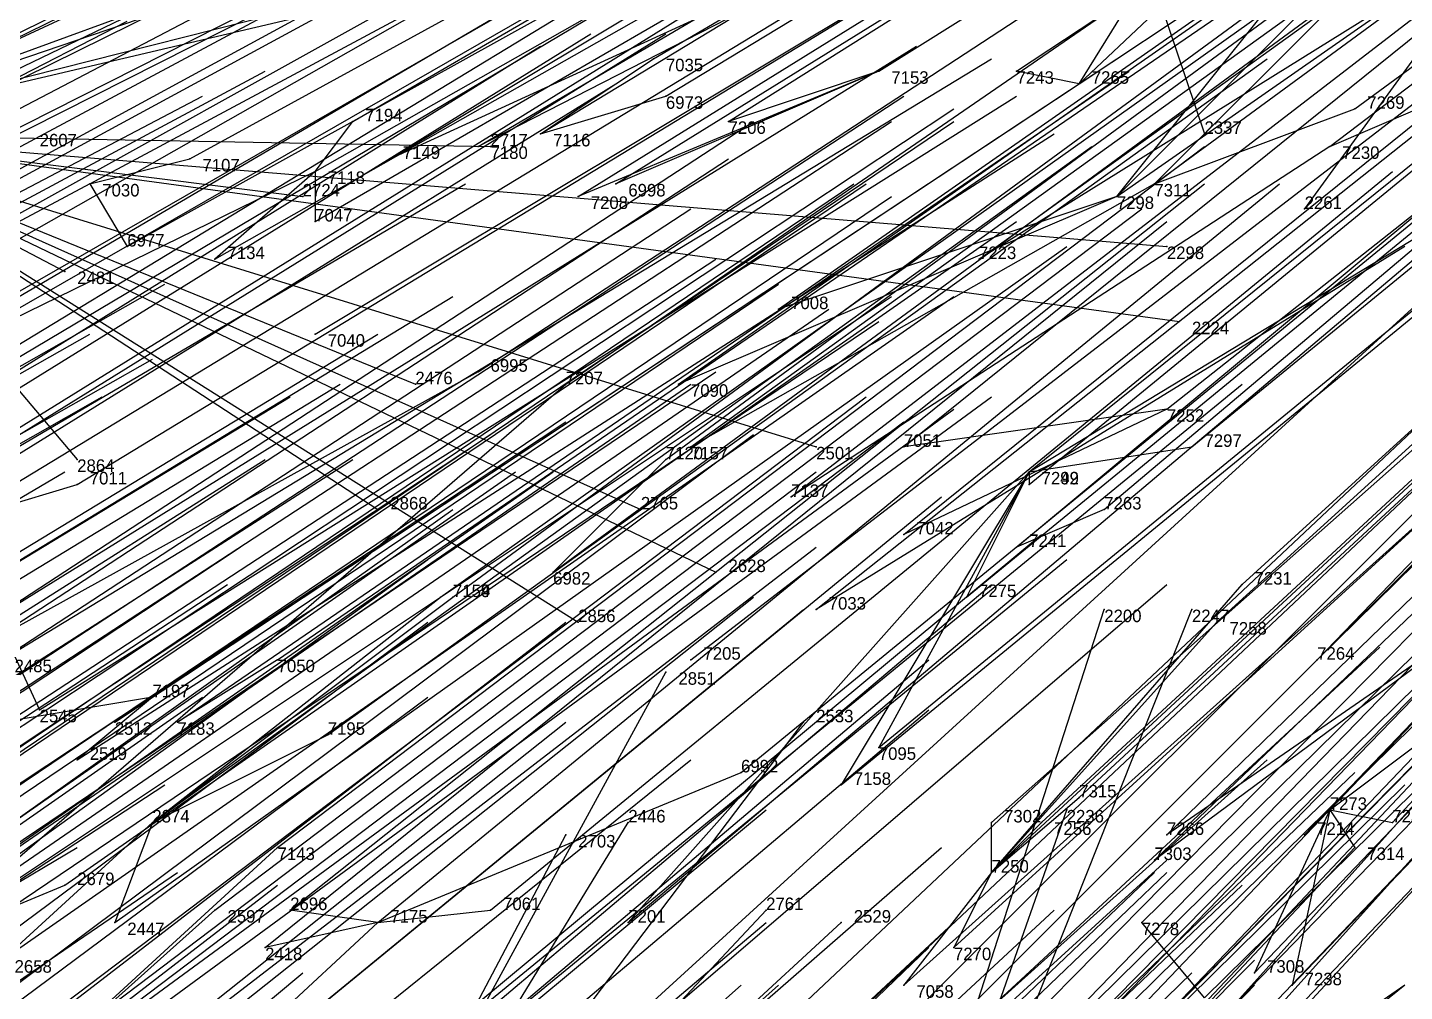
# Model space of a CAD drawing. Extents: x -0.5 to 0.59, y -0.5 to 0.59.
# Drawn here: x -0.319 to -0.209, y -0.2335 to -0.1565 of the extents above; entities that cross this region are included whole.
import ezdxf

# ---------------------------------------------------------------- set-up
doc = ezdxf.new("R2010")
doc.units = 0
for name, color, linetype in [('Facilities', 3, 'CONTINUOUS'), ('Facilities_lines', 3, 'CONTINUOUS'), ('Normals', 1, 'CONTINUOUS'), ('Source_points', 5, 'CONTINUOUS'), ('Text', 3, 'CONTINUOUS')]:
    doc.layers.add(name, color=color, linetype=linetype)

msp = doc.modelspace()

# ---------------------------------------------------------------- linework, layer by layer
at = {"layer": 'Facilities', "color": 3}
for p in [(-0.251, -0.16, -0.744), (-0.235, -0.161, -0.711), (-0.278, -0.165, -0.808), (-0.215, -0.166, -0.679), (-0.296, -0.168, -0.85), (-0.314, -0.169, -0.892), (-0.229, -0.169, -0.712), (-0.232, -0.17, -0.72), (-0.296, -0.181, -0.868), (-0.283, -0.184, -0.843), (-0.228, -0.187, -0.737), (-0.239, -0.192, -0.767), (-0.233, -0.195, -0.759), (-0.277, -0.2, -0.855), (-0.299, -0.207, -0.91), (-0.266, -0.207, -0.842), (-0.309, -0.21, -0.934), (-0.215, -0.219, -0.768), (-0.309, -0.22, -0.948), (-0.242, -0.224, -0.824), (-0.291, -0.228, -0.923)]:
    msp.add_point(p, dxfattribs=at)
at = {"layer": 'Facilities_lines', "color": 3}
for p, q in [((-0.26, -0.061, -1.25), (-0.225, -0.165, -1.25)), ((-0.149, -0.077, -1.25), (-0.217, -0.171, -1.25)), ((-0.265, -0.132, -0.741), (-0.336, -0.165, -0.935)), ((-0.337, -0.165, -1.25), (-0.266, -0.139, -1.25)), ((-0.235, -0.161, -0.711), (-0.216, -0.143, -0.648)), ((-0.242, -0.145, -0.705), (-0.29, -0.167, -0.836)), ((-0.242, -0.145, -0.705), (-0.283, -0.166, -0.819)), ((-0.337, -0.165, -1.25), (-0.266, -0.147, -1.25)), ((-0.198, -0.147, -0.617), (-0.243, -0.175, -0.749)), ((-0.235, -0.161, -0.711), (-0.227, -0.148, -0.677)), ((-0.337, -0.165, -1.25), (-0.293, -0.15, -1.25)), ((-0.232, -0.17, -0.72), (-0.216, -0.15, -0.658)), ((-0.337, -0.165, -1.25), (-0.286, -0.153, -1.25)), ((-0.229, -0.169, -0.712), (-0.213, -0.153, -0.656)), ((-0.232, -0.17, -0.72), (-0.216, -0.154, -0.664)), ((-0.278, -0.165, -0.808), (-0.269, -0.159, -0.781)), ((-0.251, -0.16, -0.744), (-0.275, -0.17, -0.808)), ((-0.251, -0.16, -0.744), (-0.272, -0.169, -0.8)), ((-0.251, -0.16, -0.744), (-0.263, -0.164, -0.776)), ((-0.235, -0.161, -0.711), (-0.24, -0.16, -0.722)), ((-0.278, -0.165, -0.808), (-0.268, -0.162, -0.784)), ((-0.229, -0.169, -0.712), (-0.213, -0.163, -0.67)), ((-0.215, -0.166, -0.679), (-0.208, -0.163, -0.66)), ((-0.296, -0.168, -0.85), (-0.293, -0.164, -0.838)), ((-0.337, -0.165, -1.25), (-0.227, -0.18, -1.25)), ((-0.337, -0.165, -1.25), (-0.228, -0.174, -1.25)), ((-0.337, -0.165, -1.25), (-0.288, -0.185, -1.25)), ((-0.337, -0.165, -1.25), (-0.316, -0.176, -1.25)), ((-0.337, -0.165, -1.25), (-0.256, -0.19, -1.25)), ((-0.337, -0.165, -1.25), (-0.264, -0.2, -1.25)), ((-0.337, -0.165, -1.25), (-0.282, -0.166, -1.25)), ((-0.337, -0.165, -1.25), (-0.297, -0.17, -1.25)), ((-0.337, -0.165, -1.25), (-0.27, -0.195, -1.25)), ((-0.337, -0.165, -1.25), (-0.275, -0.204, -1.25)), ((-0.337, -0.165, -1.25), (-0.315, -0.191, -1.25)), ((-0.337, -0.165, -1.25), (-0.291, -0.195, -1.25)), ((-0.215, -0.166, -0.679), (-0.258, -0.194, -0.807)), ((-0.314, -0.169, -0.892), (-0.306, -0.167, -0.871)), ((-0.296, -0.168, -0.85), (-0.343, -0.191, -0.983)), ((-0.296, -0.168, -0.85), (-0.304, -0.175, -0.877)), ((-0.296, -0.168, -0.85), (-0.296, -0.172, -0.856)), ((-0.314, -0.169, -0.892), (-0.346, -0.186, -0.982)), ((-0.314, -0.169, -0.892), (-0.311, -0.174, -0.891)), ((-0.229, -0.169, -0.712), (-0.266, -0.19, -0.818)), ((-0.232, -0.17, -0.72), (-0.267, -0.185, -0.812)), ((-0.232, -0.17, -0.72), (-0.259, -0.179, -0.785)), ((-0.239, -0.192, -0.767), (-0.206, -0.172, -0.671)), ((-0.209, -0.174, -0.68), (-0.256, -0.203, -0.816)), ((-0.19, -0.18, -0.654), (-0.216, -0.207, -0.748)), ((-0.283, -0.184, -0.843), (-0.339, -0.215, -1.004)), ((-0.328, -0.23, -1.001), (-0.276, -0.185, -0.831)), ((-0.228, -0.187, -0.737), (-0.249, -0.197, -0.793)), ((-0.228, -0.187, -0.737), (-0.249, -0.19, -0.783)), ((-0.239, -0.192, -0.767), (-0.226, -0.19, -0.737)), ((-0.277, -0.2, -0.855), (-0.268, -0.191, -0.823)), ((-0.239, -0.192, -0.767), (-0.271, -0.228, -0.885)), ((-0.239, -0.192, -0.767), (-0.254, -0.217, -0.835)), ((-0.239, -0.192, -0.767), (-0.251, -0.214, -0.826)), ((-0.239, -0.192, -0.767), (-0.244, -0.202, -0.791)), ((-0.239, -0.192, -0.767), (-0.239, -0.193, -0.767)), ((-0.325, -0.196, -0.949), (-0.315, -0.193, -0.923)), ((-0.233, -0.195, -0.759), (-0.24, -0.198, -0.776)), ((-0.325, -0.196, -0.949), (-0.318, -0.211, -0.955)), ((-0.242, -0.224, -0.824), (-0.222, -0.201, -0.748)), ((-0.309, -0.22, -0.948), (-0.286, -0.202, -0.874)), ((-0.309, -0.22, -0.948), (-0.285, -0.202, -0.873)), ((-0.263, -0.296, -1.25), (-0.233, -0.203, -1.25)), ((-0.263, -0.296, -1.25), (-0.226, -0.203, -1.25)), ((-0.202, -0.203, -0.716), (-0.229, -0.223, -0.799)), ((-0.202, -0.203, -0.716), (-0.228, -0.221, -0.793)), ((-0.242, -0.224, -0.824), (-0.224, -0.204, -0.758)), ((-0.299, -0.207, -0.91), (-0.307, -0.212, -0.933)), ((-0.304, -0.274, -1.25), (-0.268, -0.208, -1.25)), ((-0.309, -0.21, -0.934), (-0.327, -0.213, -0.975)), ((-0.309, -0.21, -0.934), (-0.315, -0.215, -0.953)), ((-0.309, -0.21, -0.934), (-0.312, -0.212, -0.944)), ((-0.304, -0.274, -1.25), (-0.257, -0.212, -1.25)), ((-0.309, -0.22, -0.948), (-0.295, -0.213, -0.91)), ((-0.215, -0.219, -0.768), (-0.207, -0.213, -0.742)), ((-0.291, -0.228, -0.923), (-0.262, -0.216, -0.849)), ((-0.242, -0.224, -0.824), (-0.235, -0.218, -0.802)), ((-0.263, -0.296, -1.25), (-0.236, -0.219, -1.25)), ((-0.215, -0.219, -0.768), (-0.221, -0.232, -0.799)), ((-0.215, -0.219, -0.768), (-0.218, -0.233, -0.797)), ((-0.215, -0.219, -0.768), (-0.217, -0.221, -0.774)), ((-0.215, -0.219, -0.768), (-0.21, -0.22, -0.761)), ((-0.215, -0.219, -0.768), (-0.213, -0.222, -0.77)), ((-0.309, -0.22, -0.948), (-0.321, -0.231, -0.989)), ((-0.309, -0.22, -0.948), (-0.312, -0.228, -0.966)), ((-0.304, -0.274, -1.25), (-0.271, -0.22, -1.25)), ((-0.242, -0.224, -0.824), (-0.238, -0.22, -0.81)), ((-0.242, -0.224, -0.824), (-0.242, -0.22, -0.817)), ((-0.323, -0.244, -1.012), (-0.299, -0.222, -0.931)), ((-0.304, -0.274, -1.25), (-0.276, -0.221, -1.25)), ((-0.242, -0.224, -0.824), (-0.249, -0.233, -0.852)), ((-0.242, -0.224, -0.824), (-0.245, -0.23, -0.841)), ((-0.328, -0.23, -1.001), (-0.316, -0.225, -0.969)), ((-0.323, -0.244, -1.012), (-0.304, -0.227, -0.949)), ((-0.304, -0.274, -1.25), (-0.26, -0.227, -1.25)), ((-0.291, -0.228, -0.923), (-0.298, -0.227, -0.937)), ((-0.291, -0.228, -0.923), (-0.282, -0.227, -0.904)), ((-0.291, -0.228, -0.923), (-0.318, -0.253, -1.016)), ((-0.304, -0.274, -1.25), (-0.254, -0.228, -1.25)), ((-0.291, -0.228, -0.923), (-0.3, -0.23, -0.947)), ((-0.225, -0.234, -0.812), (-0.23, -0.228, -0.811)), ((-0.209, -0.233, -0.782), (-0.241, -0.255, -0.877)), ((-0.209, -0.233, -0.782), (-0.24, -0.258, -0.881))]:
    msp.add_line(p, q, dxfattribs=at)
at = {"layer": 'Normals', "color": 1}
for p, q in [((-0.213, -0.163, -0.67), (-0.138, -0.108, -0.706)), ((-0.24, -0.16, -0.722), (-0.163, -0.109, -0.76)), ((-0.235, -0.161, -0.711), (-0.157, -0.109, -0.748)), ((-0.251, -0.16, -0.744), (-0.173, -0.111, -0.782)), ((-0.215, -0.166, -0.679), (-0.141, -0.11, -0.715)), ((-0.269, -0.159, -0.781), (-0.189, -0.112, -0.819)), ((-0.268, -0.162, -0.784), (-0.189, -0.114, -0.822)), ((-0.229, -0.169, -0.712), (-0.154, -0.114, -0.749)), ((-0.263, -0.164, -0.776), (-0.185, -0.115, -0.814)), ((-0.293, -0.164, -0.838), (-0.212, -0.117, -0.875)), ((-0.278, -0.165, -0.808), (-0.199, -0.117, -0.846)), ((-0.232, -0.17, -0.72), (-0.156, -0.117, -0.757)), ((-0.29, -0.167, -0.836), (-0.21, -0.119, -0.873)), ((-0.283, -0.166, -0.819), (-0.203, -0.119, -0.857)), ((-0.272, -0.169, -0.8), (-0.193, -0.12, -0.838)), ((-0.306, -0.167, -0.871), (-0.224, -0.122, -0.908)), ((-0.296, -0.168, -0.85), (-0.215, -0.122, -0.887)), ((-0.275, -0.17, -0.808), (-0.196, -0.121, -0.846)), ((-0.243, -0.175, -0.749), (-0.168, -0.121, -0.787)), ((-0.336, -0.165, -0.935), (-0.253, -0.124, -0.972)), ((-0.314, -0.169, -0.892), (-0.232, -0.125, -0.929)), ((-0.296, -0.172, -0.856), (-0.215, -0.125, -0.892)), ((-0.259, -0.179, -0.785), (-0.183, -0.126, -0.823)), ((-0.311, -0.174, -0.891), (-0.23, -0.129, -0.928)), ((-0.304, -0.175, -0.877), (-0.223, -0.129, -0.914)), ((-0.228, -0.187, -0.737), (-0.156, -0.13, -0.775)), ((-0.226, -0.19, -0.737), (-0.154, -0.131, -0.775)), ((-0.34, -0.177, -0.958), (-0.258, -0.133, -0.995)), ((-0.296, -0.181, -0.868), (-0.216, -0.133, -0.904)), ((-0.283, -0.184, -0.843), (-0.205, -0.133, -0.88)), ((-0.276, -0.185, -0.831), (-0.199, -0.132, -0.867)), ((-0.267, -0.185, -0.812), (-0.191, -0.132, -0.849)), ((-0.249, -0.19, -0.783), (-0.177, -0.132, -0.821)), ((-0.337, -0.178, -0.954), (-0.256, -0.134, -0.991)), ((-0.239, -0.193, -0.767), (-0.167, -0.134, -0.804)), ((-0.239, -0.192, -0.767), (-0.167, -0.134, -0.804)), ((-0.233, -0.195, -0.759), (-0.162, -0.135, -0.797)), ((-0.325, -0.182, -0.932), (-0.245, -0.136, -0.97)), ((-0.268, -0.191, -0.823), (-0.193, -0.136, -0.859)), ((-0.266, -0.19, -0.818), (-0.191, -0.136, -0.855)), ((-0.258, -0.194, -0.807), (-0.184, -0.137, -0.843)), ((-0.354, -0.181, -0.994), (-0.272, -0.138, -1.032)), ((-0.24, -0.198, -0.776), (-0.168, -0.138, -0.814)), ((-0.222, -0.201, -0.748), (-0.153, -0.138, -0.786)), ((-0.325, -0.186, -0.936), (-0.246, -0.139, -0.974)), ((-0.249, -0.197, -0.793), (-0.177, -0.139, -0.831)), ((-0.346, -0.186, -0.982), (-0.265, -0.141, -1.019)), ((-0.224, -0.204, -0.758), (-0.156, -0.142, -0.796)), ((-0.216, -0.207, -0.748), (-0.15, -0.142, -0.786)), ((-0.244, -0.202, -0.791), (-0.172, -0.143, -0.828)), ((-0.372, -0.185, -1.038), (-0.289, -0.145, -1.076)), ((-0.343, -0.191, -0.983), (-0.263, -0.145, -1.02)), ((-0.315, -0.193, -0.923), (-0.236, -0.145, -0.961)), ((-0.277, -0.2, -0.855), (-0.202, -0.145, -0.891)), ((-0.256, -0.203, -0.816), (-0.183, -0.145, -0.852)), ((-0.285, -0.202, -0.873), (-0.21, -0.147, -0.91)), ((-0.377, -0.189, -1.055), (-0.294, -0.148, -1.092)), ((-0.343, -0.196, -0.988), (-0.264, -0.148, -1.025)), ((-0.325, -0.196, -0.949), (-0.246, -0.148, -0.987)), ((-0.286, -0.202, -0.874), (-0.21, -0.148, -0.912)), ((-0.366, -0.193, -1.035), (-0.285, -0.149, -1.073)), ((-0.335, -0.198, -0.972), (-0.256, -0.149, -1.01)), ((-0.352, -0.197, -1.009), (-0.272, -0.15, -1.046)), ((-0.266, -0.207, -0.842), (-0.192, -0.15, -0.878)), ((-0.376, -0.193, -1.055), (-0.293, -0.151, -1.093)), ((-0.377, -0.194, -1.06), (-0.294, -0.152, -1.097)), ((-0.363, -0.198, -1.033), (-0.282, -0.152, -1.07)), ((-0.215, -0.219, -0.768), (-0.151, -0.152, -0.805)), ((-0.21, -0.22, -0.761), (-0.147, -0.152, -0.798)), ((-0.399, -0.196, -1.11), (-0.315, -0.155, -1.147)), ((-0.299, -0.207, -0.91), (-0.223, -0.155, -0.949)), ((-0.251, -0.214, -0.826), (-0.179, -0.155, -0.862)), ((-0.235, -0.218, -0.802), (-0.167, -0.155, -0.839)), ((-0.217, -0.221, -0.774), (-0.153, -0.154, -0.811)), ((-0.393, -0.198, -1.101), (-0.311, -0.156, -1.138)), ((-0.228, -0.221, -0.793), (-0.161, -0.156, -0.83)), ((-0.353, -0.206, -1.022), (-0.274, -0.157, -1.058)), ((-0.347, -0.206, -1.01), (-0.268, -0.157, -1.047)), ((-0.262, -0.216, -0.849), (-0.19, -0.157, -0.885)), ((-0.238, -0.22, -0.81), (-0.17, -0.157, -0.847)), ((-0.357, -0.207, -1.031), (-0.278, -0.158, -1.068)), ((-0.327, -0.207, -0.967), (-0.248, -0.158, -1.005)), ((-0.254, -0.217, -0.835), (-0.182, -0.158, -0.872)), ((-0.242, -0.22, -0.817), (-0.172, -0.158, -0.855)), ((-0.321, -0.207, -0.955), (-0.242, -0.159, -0.993)), ((-0.309, -0.21, -0.934), (-0.232, -0.159, -0.972)), ((-0.295, -0.213, -0.91), (-0.22, -0.159, -0.948)), ((-0.229, -0.223, -0.799), (-0.162, -0.159, -0.836)), ((-0.382, -0.204, -1.083), (-0.3, -0.16, -1.12)), ((-0.307, -0.212, -0.933), (-0.231, -0.16, -0.971)), ((-0.351, -0.21, -1.023), (-0.272, -0.161, -1.06)), ((-0.312, -0.212, -0.944), (-0.235, -0.161, -0.981)), ((-0.242, -0.224, -0.824), (-0.174, -0.161, -0.861)), ((-0.387, -0.205, -1.095), (-0.305, -0.162, -1.133)), ((-0.327, -0.213, -0.975), (-0.249, -0.162, -1.012)), ((-0.318, -0.211, -0.955), (-0.24, -0.162, -0.993)), ((-0.322, -0.214, -0.967), (-0.245, -0.163, -1.004)), ((-0.23, -0.228, -0.811), (-0.164, -0.163, -0.848)), ((-0.339, -0.215, -1.004), (-0.261, -0.164, -1.04)), ((-0.328, -0.215, -0.98), (-0.25, -0.164, -1.017)), ((-0.322, -0.216, -0.969), (-0.245, -0.164, -1.006)), ((-0.315, -0.215, -0.953), (-0.237, -0.165, -0.99)), ((-0.309, -0.22, -0.948), (-0.234, -0.166, -0.986)), ((-0.299, -0.222, -0.931), (-0.225, -0.166, -0.969)), ((-0.282, -0.166, -1.25), (-0.282, -0.166, -1.15)), ((-0.225, -0.165, -1.25), (-0.225, -0.165, -1.15)), ((-0.221, -0.232, -0.799), (-0.157, -0.165, -0.837)), ((-0.218, -0.233, -0.797), (-0.154, -0.166, -0.835)), ((-0.341, -0.218, -1.012), (-0.263, -0.167, -1.049)), ((-0.282, -0.227, -0.904), (-0.21, -0.168, -0.941)), ((-0.271, -0.228, -0.885), (-0.2, -0.168, -0.922)), ((-0.245, -0.23, -0.841), (-0.177, -0.168, -0.878)), ((-0.364, -0.216, -1.058), (-0.284, -0.169, -1.095)), ((-0.33, -0.221, -0.994), (-0.253, -0.169, -1.031)), ((-0.329, -0.221, -0.991), (-0.252, -0.169, -1.028)), ((-0.298, -0.227, -0.937), (-0.225, -0.169, -0.973)), ((-0.291, -0.228, -0.923), (-0.219, -0.169, -0.961)), ((-0.225, -0.234, -0.812), (-0.159, -0.169, -0.849)), ((-0.327, -0.222, -0.988), (-0.25, -0.17, -1.025)), ((-0.297, -0.17, -1.25), (-0.297, -0.17, -1.15)), ((-0.344, -0.222, -1.023), (-0.266, -0.171, -1.059)), ((-0.304, -0.227, -0.949), (-0.23, -0.171, -0.986)), ((-0.249, -0.233, -0.852), (-0.18, -0.171, -0.889)), ((-0.217, -0.171, -1.25), (-0.217, -0.171, -1.15)), ((-0.316, -0.225, -0.969), (-0.24, -0.172, -1.006)), ((-0.3, -0.23, -0.947), (-0.228, -0.172, -0.984)), ((-0.24, -0.24, -0.848), (-0.175, -0.173, -0.885)), ((-0.24, -0.24, -0.848), (-0.175, -0.173, -0.885)), ((-0.237, -0.239, -0.841), (-0.172, -0.173, -0.878)), ((-0.312, -0.228, -0.966), (-0.236, -0.174, -1.004)), ((-0.272, -0.237, -0.902), (-0.203, -0.174, -0.938)), ((-0.228, -0.174, -1.25), (-0.228, -0.174, -1.15)), ((-0.342, -0.226, -1.025), (-0.264, -0.175, -1.062)), ((-0.254, -0.241, -0.875), (-0.188, -0.175, -0.911)), ((-0.237, -0.242, -0.847), (-0.173, -0.175, -0.884)), ((-0.316, -0.176, -1.25), (-0.316, -0.176, -1.15)), ((-0.234, -0.244, -0.846), (-0.17, -0.176, -0.883)), ((-0.389, -0.223, -1.121), (-0.308, -0.177, -1.158)), ((-0.364, -0.226, -1.072), (-0.285, -0.178, -1.108)), ((-0.336, -0.229, -1.016), (-0.259, -0.177, -1.053)), ((-0.328, -0.23, -1.001), (-0.25, -0.178, -1.038)), ((-0.321, -0.231, -0.989), (-0.245, -0.178, -1.025)), ((-0.265, -0.242, -0.896), (-0.197, -0.178, -0.933)), ((-0.247, -0.244, -0.867), (-0.181, -0.177, -0.903)), ((-0.332, -0.232, -1.013), (-0.255, -0.179, -1.049)), ((-0.328, -0.232, -1.004), (-0.251, -0.18, -1.041)), ((-0.262, -0.244, -0.895), (-0.194, -0.18, -0.932)), ((-0.227, -0.18, -1.25), (-0.227, -0.18, -1.15)), ((-0.395, -0.227, -1.138), (-0.314, -0.181, -1.176)), ((-0.37, -0.229, -1.088), (-0.291, -0.181, -1.126)), ((-0.256, -0.247, -0.889), (-0.19, -0.181, -0.925)), ((-0.39, -0.229, -1.131), (-0.309, -0.183, -1.168)), ((-0.242, -0.25, -0.87), (-0.178, -0.183, -0.907)), ((-0.341, -0.236, -1.037), (-0.264, -0.184, -1.074)), ((-0.373, -0.233, -1.1), (-0.294, -0.185, -1.137)), ((-0.343, -0.238, -1.043), (-0.266, -0.185, -1.08)), ((-0.294, -0.244, -0.955), (-0.222, -0.185, -0.992)), ((-0.288, -0.185, -1.25), (-0.288, -0.185, -1.15)), ((-0.249, -0.252, -0.885), (-0.184, -0.185, -0.922)), ((-0.394, -0.232, -1.143), (-0.313, -0.186, -1.18)), ((-0.377, -0.234, -1.111), (-0.298, -0.186, -1.148)), ((-0.326, -0.242, -1.016), (-0.252, -0.186, -1.052)), ((-0.317, -0.241, -0.995), (-0.242, -0.186, -1.032)), ((-0.241, -0.255, -0.877), (-0.179, -0.186, -0.915)), ((-0.32, -0.242, -1.002), (-0.245, -0.187, -1.04)), ((-0.359, -0.24, -1.08), (-0.282, -0.189, -1.118)), ((-0.353, -0.239, -1.067), (-0.276, -0.188, -1.104)), ((-0.336, -0.245, -1.039), (-0.261, -0.189, -1.076)), ((-0.323, -0.244, -1.012), (-0.249, -0.188, -1.049)), ((-0.24, -0.258, -0.881), (-0.178, -0.189, -0.919)), ((-0.256, -0.19, -1.25), (-0.256, -0.19, -1.15)), ((-0.379, -0.241, -1.123), (-0.3, -0.191, -1.16)), ((-0.371, -0.241, -1.106), (-0.293, -0.191, -1.143)), ((-0.315, -0.191, -1.25), (-0.315, -0.191, -1.15)), ((-0.396, -0.239, -1.156), (-0.316, -0.192, -1.193)), ((-0.356, -0.245, -1.08), (-0.28, -0.192, -1.117)), ((-0.353, -0.245, -1.074), (-0.277, -0.192, -1.111)), ((-0.33, -0.248, -1.032), (-0.256, -0.192, -1.069)), ((-0.318, -0.253, -1.016), (-0.246, -0.194, -1.053)), ((-0.361, -0.249, -1.096), (-0.285, -0.195, -1.133)), ((-0.291, -0.195, -1.25), (-0.291, -0.195, -1.15)), ((-0.27, -0.195, -1.25), (-0.27, -0.195, -1.15)), ((-0.309, -0.256, -1.004), (-0.238, -0.197, -1.042)), ((-0.379, -0.249, -1.134), (-0.302, -0.198, -1.171)), ((-0.33, -0.255, -1.042), (-0.256, -0.198, -1.079)), ((-0.362, -0.253, -1.105), (-0.287, -0.199, -1.142)), ((-0.308, -0.258, -1.004), (-0.236, -0.199, -1.041)), ((-0.264, -0.2, -1.25), (-0.264, -0.2, -1.15)), ((-0.381, -0.252, -1.142), (-0.303, -0.201, -1.179)), ((-0.313, -0.261, -1.019), (-0.242, -0.201, -1.057)), ((-0.298, -0.261, -0.992), (-0.228, -0.201, -1.03)), ((-0.334, -0.26, -1.058), (-0.261, -0.202, -1.095)), ((-0.329, -0.262, -1.052), (-0.257, -0.203, -1.089)), ((-0.233, -0.203, -1.25), (-0.233, -0.203, -1.15)), ((-0.226, -0.203, -1.25), (-0.226, -0.203, -1.15)), ((-0.361, -0.259, -1.111), (-0.287, -0.204, -1.148)), ((-0.35, -0.261, -1.09), (-0.276, -0.204, -1.126)), ((-0.275, -0.204, -1.25), (-0.275, -0.204, -1.15)), ((-0.258, -0.271, -0.935), (-0.193, -0.204, -0.972)), ((-0.279, -0.269, -0.968), (-0.211, -0.206, -1.006)), ((-0.318, -0.267, -1.038), (-0.247, -0.207, -1.075)), ((-0.255, -0.274, -0.937), (-0.191, -0.207, -0.974)), ((-0.27, -0.273, -0.96), (-0.204, -0.208, -0.997)), ((-0.268, -0.208, -1.25), (-0.268, -0.208, -1.15)), ((-0.266, -0.274, -0.955), (-0.201, -0.208, -0.992)), ((-0.274, -0.274, -0.968), (-0.208, -0.209, -1.006)), ((-0.381, -0.263, -1.159), (-0.305, -0.21, -1.195)), ((-0.361, -0.265, -1.12), (-0.287, -0.21, -1.158)), ((-0.318, -0.271, -1.046), (-0.247, -0.211, -1.083)), ((-0.268, -0.276, -0.962), (-0.203, -0.21, -0.999)), ((-0.258, -0.279, -0.95), (-0.195, -0.211, -0.987)), ((-0.349, -0.27, -1.102), (-0.276, -0.212, -1.139)), ((-0.262, -0.279, -0.957), (-0.198, -0.212, -0.994)), ((-0.257, -0.212, -1.25), (-0.257, -0.212, -1.15)), ((-0.338, -0.273, -1.087), (-0.266, -0.215, -1.124)), ((-0.289, -0.277, -1), (-0.22, -0.215, -1.038)), ((-0.28, -0.28, -0.991), (-0.213, -0.216, -1.028)), ((-0.389, -0.27, -1.185), (-0.308, -0.217, -1.206)), ((-0.275, -0.282, -0.984), (-0.209, -0.217, -1.021)), ((-0.331, -0.278, -1.081), (-0.26, -0.219, -1.118)), ((-0.236, -0.219, -1.25), (-0.236, -0.219, -1.15)), ((-0.271, -0.22, -1.25), (-0.271, -0.22, -1.15)), ((-0.401, -0.273, -1.213), (-0.315, -0.222, -1.218)), ((-0.316, -0.283, -1.06), (-0.246, -0.222, -1.098)), ((-0.213, -0.222, -0.77), (-0.277, -0.29, -0.732)), ((-0.276, -0.221, -1.25), (-0.276, -0.221, -1.15)), ((-0.296, -0.285, -1.028), (-0.228, -0.223, -1.066)), ((-0.389, -0.28, -1.199), (-0.307, -0.224, -1.209)), ((-0.296, -0.288, -1.034), (-0.229, -0.224, -1.071)), ((-0.295, -0.288, -1.031), (-0.228, -0.224, -1.068)), ((-0.373, -0.282, -1.168), (-0.299, -0.225, -1.205)), ((-0.289, -0.289, -1.022), (-0.222, -0.225, -1.059)), ((-0.305, -0.29, -1.052), (-0.237, -0.227, -1.089)), ((-0.26, -0.227, -1.25), (-0.26, -0.227, -1.15)), ((-0.331, -0.288, -1.096), (-0.26, -0.228, -1.133)), ((-0.313, -0.291, -1.069), (-0.245, -0.228, -1.106)), ((-0.254, -0.228, -1.25), (-0.254, -0.228, -1.15)), ((-0.314, -0.294, -1.075), (-0.247, -0.23, -1.112)), ((-0.286, -0.296, -1.03), (-0.221, -0.231, -1.068)), ((-0.37, -0.293, -1.18), (-0.297, -0.232, -1.21)), ((-0.332, -0.295, -1.11), (-0.262, -0.233, -1.147)), ((-0.328, -0.294, -1.102), (-0.259, -0.233, -1.139)), ((-0.292, -0.296, -1.041), (-0.226, -0.232, -1.078)), ((-0.286, -0.3, -1.036), (-0.221, -0.233, -1.073))]:
    msp.add_line(p, q, dxfattribs=at)
at = {"layer": 'Source_points', "color": 5}
for p in [(-0.269, -0.159, -0.781), (-0.24, -0.16, -0.722), (-0.268, -0.162, -0.784), (-0.213, -0.163, -0.67), (-0.293, -0.164, -0.838), (-0.263, -0.164, -0.776), (-0.283, -0.166, -0.819), (-0.282, -0.166, -1.25), (-0.225, -0.165, -1.25), (-0.306, -0.167, -0.871), (-0.29, -0.167, -0.836), (-0.272, -0.169, -0.8), (-0.297, -0.17, -1.25), (-0.275, -0.17, -0.808), (-0.217, -0.171, -1.25), (-0.296, -0.172, -0.856), (-0.311, -0.174, -0.891), (-0.228, -0.174, -1.25), (-0.304, -0.175, -0.877), (-0.243, -0.175, -0.749), (-0.316, -0.176, -1.25), (-0.259, -0.179, -0.785), (-0.227, -0.18, -1.25), (-0.288, -0.185, -1.25), (-0.276, -0.185, -0.831), (-0.267, -0.185, -0.812), (-0.266, -0.19, -0.818), (-0.256, -0.19, -1.25), (-0.249, -0.19, -0.783), (-0.226, -0.19, -0.737), (-0.315, -0.191, -1.25), (-0.268, -0.191, -0.823), (-0.315, -0.193, -0.923), (-0.239, -0.193, -0.767), (-0.258, -0.194, -0.807), (-0.291, -0.195, -1.25), (-0.27, -0.195, -1.25), (-0.249, -0.197, -0.793), (-0.24, -0.198, -0.776), (-0.264, -0.2, -1.25), (-0.222, -0.201, -0.748), (-0.286, -0.202, -0.874), (-0.285, -0.202, -0.873), (-0.244, -0.202, -0.791), (-0.256, -0.203, -0.816), (-0.233, -0.203, -1.25), (-0.226, -0.203, -1.25), (-0.275, -0.204, -1.25), (-0.224, -0.204, -0.758), (-0.216, -0.207, -0.748), (-0.268, -0.208, -1.25), (-0.318, -0.211, -0.955), (-0.312, -0.212, -0.944), (-0.307, -0.212, -0.933), (-0.257, -0.212, -1.25), (-0.295, -0.213, -0.91), (-0.251, -0.214, -0.826), (-0.315, -0.215, -0.953), (-0.262, -0.216, -0.849), (-0.254, -0.217, -0.835), (-0.235, -0.218, -0.802), (-0.236, -0.219, -1.25), (-0.271, -0.22, -1.25), (-0.242, -0.22, -0.817), (-0.238, -0.22, -0.81), (-0.21, -0.22, -0.761), (-0.299, -0.222, -0.931), (-0.276, -0.221, -1.25), (-0.228, -0.221, -0.793), (-0.217, -0.221, -0.774), (-0.213, -0.222, -0.77), (-0.229, -0.223, -0.799), (-0.316, -0.225, -0.969), (-0.304, -0.227, -0.949), (-0.298, -0.227, -0.937), (-0.282, -0.227, -0.904), (-0.26, -0.227, -1.25), (-0.312, -0.228, -0.966), (-0.271, -0.228, -0.885), (-0.254, -0.228, -1.25), (-0.23, -0.228, -0.811), (-0.3, -0.23, -0.947), (-0.245, -0.23, -0.841), (-0.249, -0.233, -0.852), (-0.221, -0.232, -0.799), (-0.218, -0.233, -0.797)]:
    msp.add_point(p, dxfattribs=at)

# ---------------------------------------------------------------- texts
at = {"layer": 'Text', "color": 3}
for s, p in [('7035', (-0.268, -0.16, -0.781)), ('7153', (-0.25, -0.161, -0.744)), ('7243', (-0.24, -0.161, -0.722)), ('7265', (-0.234, -0.161, -0.711)), ('6973', (-0.268, -0.163, -0.784)), ('7269', (-0.212, -0.163, -0.67)), ('7194', (-0.292, -0.164, -0.838)), ('7206', (-0.263, -0.165, -0.776)), ('2337', (-0.225, -0.165, -1.25)), ('2607', (-0.318, -0.166, -1.25)), ('7149', (-0.289, -0.167, -0.836)), ('2717', (-0.282, -0.166, -1.25)), ('7180', (-0.282, -0.167, -0.819)), ('7116', (-0.277, -0.166, -0.808)), ('7230', (-0.214, -0.167, -0.679)), ('7107', (-0.305, -0.168, -0.871)), ('7118', (-0.295, -0.169, -0.85)), ('7030', (-0.313, -0.17, -0.892)), ('2724', (-0.297, -0.17, -1.25)), ('6998', (-0.271, -0.17, -0.8)), ('7311', (-0.229, -0.17, -0.712)), ('7208', (-0.274, -0.171, -0.808)), ('7298', (-0.232, -0.171, -0.72)), ('2261', (-0.217, -0.171, -1.25)), ('7047', (-0.296, -0.172, -0.856)), ('6977', (-0.311, -0.174, -0.891)), ('7134', (-0.303, -0.175, -0.877)), ('7223', (-0.243, -0.175, -0.749)), ('2298', (-0.228, -0.175, -1.25)), ('2481', (-0.315, -0.177, -1.25)), ('7008', (-0.258, -0.179, -0.785)), ('2224', (-0.226, -0.181, -1.25)), ('7040', (-0.295, -0.182, -0.868)), ('6995', (-0.282, -0.184, -0.843)), ('2476', (-0.288, -0.185, -1.25)), ('7207', (-0.276, -0.185, -0.831)), ('7090', (-0.266, -0.186, -0.812)), ('7252', (-0.228, -0.188, -0.737)), ('7051', (-0.249, -0.19, -0.783)), ('7297', (-0.225, -0.19, -0.737)), ('7120', (-0.268, -0.191, -0.823)), ('7157', (-0.266, -0.191, -0.818)), ('2501', (-0.256, -0.191, -1.25)), ('2864', (-0.315, -0.192, -1.25)), ('7011', (-0.314, -0.193, -0.923)), ('7299', (-0.238, -0.193, -0.767)), ('7242', (-0.238, -0.193, -0.767)), ('7137', (-0.258, -0.194, -0.807)), ('2868', (-0.29, -0.195, -1.25)), ('2765', (-0.27, -0.195, -1.25)), ('7263', (-0.233, -0.195, -0.759)), ('7042', (-0.248, -0.197, -0.793)), ('7241', (-0.239, -0.198, -0.776)), ('6982', (-0.277, -0.201, -0.855)), ('2628', (-0.263, -0.2, -1.25)), ('7231', (-0.221, -0.201, -0.748)), ('7159', (-0.285, -0.202, -0.873)), ('7154', (-0.285, -0.202, -0.874)), ('7275', (-0.243, -0.202, -0.791)), ('7033', (-0.255, -0.203, -0.816)), ('2856', (-0.275, -0.204, -1.25)), ('2200', (-0.233, -0.204, -1.25)), ('2247', (-0.226, -0.204, -1.25)), ('7258', (-0.223, -0.205, -0.758)), ('7205', (-0.265, -0.207, -0.842)), ('7264', (-0.216, -0.207, -0.748)), ('2485', (-0.32, -0.208, -0.955)), ('7050', (-0.299, -0.208, -0.91)), ('2851', (-0.267, -0.209, -1.25)), ('7197', (-0.309, -0.21, -0.934)), ('2545', (-0.318, -0.212, -0.955)), ('2533', (-0.256, -0.212, -1.25)), ('2512', (-0.312, -0.213, -0.944)), ('7183', (-0.307, -0.213, -0.933)), ('7195', (-0.295, -0.213, -0.91)), ('2519', (-0.314, -0.215, -0.953)), ('7095', (-0.251, -0.215, -0.826)), ('6992', (-0.262, -0.216, -0.849)), ('7158', (-0.253, -0.217, -0.835)), ('7315', (-0.235, -0.218, -0.802)), ('7273', (-0.215, -0.219, -0.768)), ('2874', (-0.309, -0.22, -0.948)), ('2446', (-0.271, -0.22, -1.25)), ('7302', (-0.241, -0.22, -0.817)), ('2236', (-0.236, -0.22, -1.25)), ('7237', (-0.21, -0.22, -0.761)), ('7256', (-0.237, -0.221, -0.81)), ('7266', (-0.228, -0.221, -0.793)), ('7214', (-0.216, -0.221, -0.774)), ('7143', (-0.299, -0.223, -0.931)), ('2703', (-0.275, -0.222, -1.25)), ('7303', (-0.229, -0.223, -0.799)), ('7314', (-0.212, -0.223, -0.77)), ('7250', (-0.242, -0.224, -0.824)), ('2679', (-0.315, -0.225, -0.969)), ('2696', (-0.298, -0.227, -0.937)), ('7061', (-0.281, -0.227, -0.904)), ('2761', (-0.26, -0.227, -1.25)), ('2597', (-0.303, -0.228, -0.949)), ('7175', (-0.29, -0.228, -0.923)), ('7201', (-0.271, -0.228, -0.885)), ('2529', (-0.253, -0.228, -1.25)), ('2447', (-0.311, -0.229, -0.966)), ('7278', (-0.23, -0.229, -0.811)), ('2418', (-0.3, -0.231, -0.947)), ('7270', (-0.245, -0.231, -0.841)), ('2658', (-0.32, -0.232, -0.989)), ('7308', (-0.22, -0.232, -0.799)), ('7058', (-0.248, -0.234, -0.852)), ('7238', (-0.217, -0.233, -0.797))]:
    msp.add_text(s, height=0.001, dxfattribs=at).set_placement(p)

doc.saveas('drawing.dxf')
